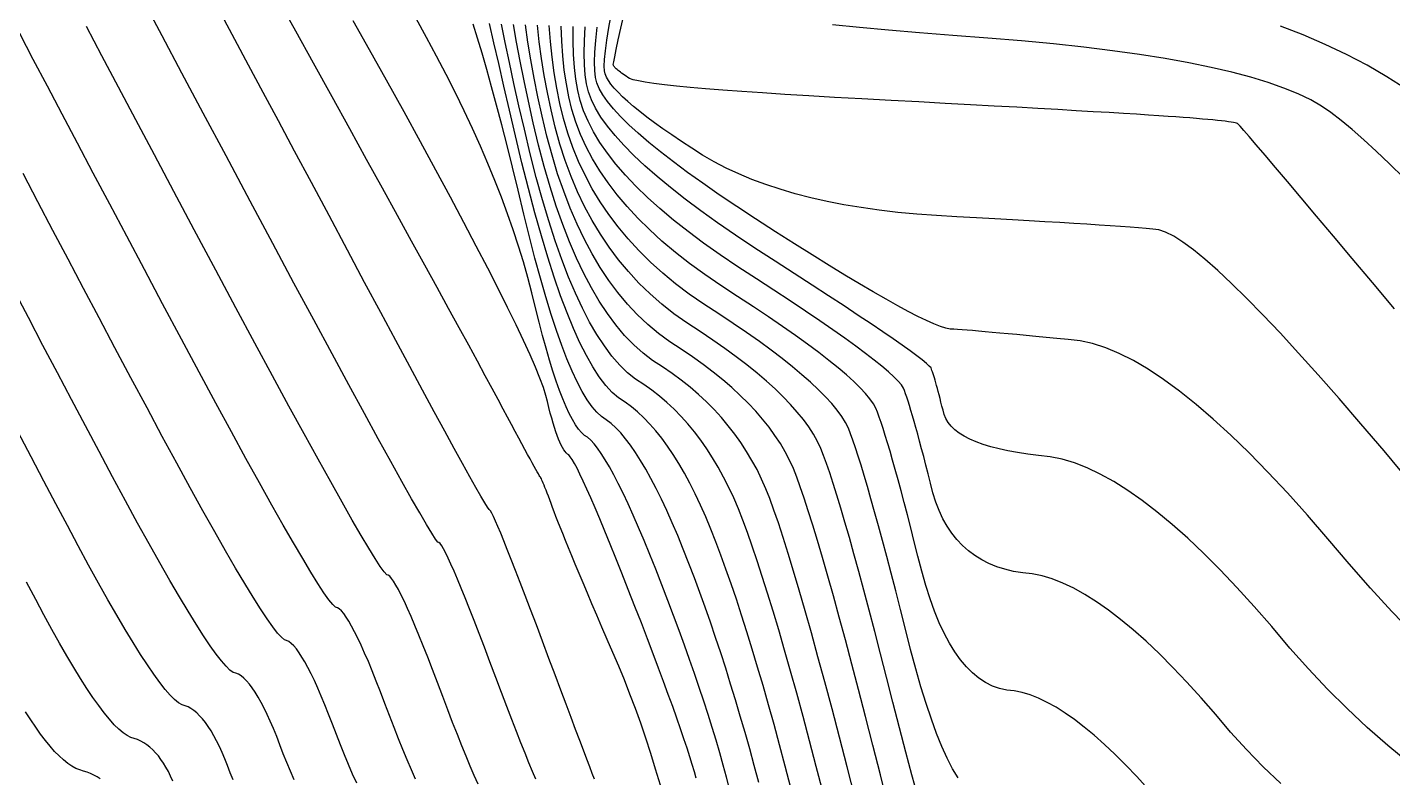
# Model space of a CAD drawing. Header units: inches. Extents: x 1412622.3 to 1412714.6, y 4931530.8 to 4931588.5.
# Drawn here: x 1412639.77 to 1412647.81, y 4931548.01 to 4931552.43 of the extents above; entities that cross this region are included whole.
import ezdxf

# ---------------------------------------------------------------- set-up
doc = ezdxf.new("R2010")
doc.units = ezdxf.units.IN
doc.header["$MEASUREMENT"] = 0

msp = doc.modelspace()

# ---------------------------------------------------------------- linework, layer by layer
for points in [[(1412642.7627, 4931548.0015), (1412642.7435, 4931548.0474), (1412642.7226, 4931548.0985), (1412642.6999, 4931548.1548), (1412642.6756, 4931548.2162), (1412642.6495, 4931548.2828), (1412642.6218, 4931548.3545), (1412642.5923, 4931548.4314), (1412642.5611, 4931548.5135), (1412642.5282, 4931548.6007), (1412642.4936, 4931548.6931), (1412642.4608, 4931548.7798), (1412642.4298, 4931548.8608), (1412642.4007, 4931548.9362), (1412642.3733, 4931549.0058), (1412642.3478, 4931549.0698), (1412642.3241, 4931549.1281), (1412642.3022, 4931549.1808), (1412642.2821, 4931549.2277), (1412642.2639, 4931549.269), (1412642.2475, 4931549.3046), (1412642.2328, 4931549.3345), (1412642.22, 4931549.3587), (1412642.2091, 4931549.3773), (1412642.1999, 4931549.3902), (1412642.1926, 4931549.3974), (1412642.187, 4931549.3989), (1412642.173, 4931549.417), (1412642.1504, 4931549.4516), (1412642.1193, 4931549.5028), (1412642.0797, 4931549.5705), (1412642.0316, 4931549.6548), (1412641.9749, 4931549.7556), (1412641.9097, 4931549.873), (1412641.836, 4931550.007), (1412641.7538, 4931550.1575), (1412641.663, 4931550.3245), (1412641.5637, 4931550.5081), (1412641.4559, 4931550.7083), (1412641.3396, 4931550.925), (1412641.2147, 4931551.1583), (1412641.0813, 4931551.4081), (1412640.9394, 4931551.6745), (1412640.8057, 4931551.9256), (1412640.6801, 4931552.1614), (1412640.5627, 4931552.3819), (1412640.4535, 4931552.5871)], [(1412643.4967, 4931547.9667), (1412643.469, 4931548.0606), (1412643.4405, 4931548.1527), (1412643.4111, 4931548.2431), (1412643.3808, 4931548.3317), (1412643.3497, 4931548.4186), (1412643.3178, 4931548.5037), (1412643.285, 4931548.587), (1412643.2514, 4931548.6686), (1412643.2169, 4931548.7484), (1412643.1839, 4931548.8249), (1412643.1525, 4931548.8981), (1412643.1226, 4931548.9681), (1412643.0942, 4931549.0347), (1412643.0673, 4931549.098), (1412643.0419, 4931549.1581), (1412643.0181, 4931549.2148), (1412642.9958, 4931549.2683), (1412642.975, 4931549.3185), (1412642.9557, 4931549.3653), (1412642.9379, 4931549.4089), (1412642.9217, 4931549.4492), (1412642.907, 4931549.4862), (1412642.8938, 4931549.5199), (1412642.8821, 4931549.5503), (1412642.8719, 4931549.5774), (1412642.8624, 4931549.6029), (1412642.8534, 4931549.6266), (1412642.845, 4931549.6487), (1412642.8372, 4931549.6691), (1412642.83, 4931549.6878), (1412642.8234, 4931549.7048), (1412642.8173, 4931549.7201), (1412642.8119, 4931549.7338), (1412642.807, 4931549.7458), (1412642.8028, 4931549.756), (1412642.7991, 4931549.7647), (1412642.796, 4931549.7716), (1412642.7935, 4931549.7768), (1412642.7916, 4931549.7804), (1412642.7903, 4931549.7823), (1412642.7896, 4931549.7825), (1412642.7874, 4931549.7856), (1412642.7836, 4931549.7916), (1412642.7784, 4931549.8005), (1412642.7716, 4931549.8124), (1412642.7633, 4931549.8272), (1412642.7535, 4931549.8449), (1412642.7422, 4931549.8655), (1412642.7293, 4931549.889), (1412642.715, 4931549.9154), (1412642.6991, 4931549.9448), (1412642.6817, 4931549.977), (1412642.6628, 4931550.0122), (1412642.6424, 4931550.0503), (1412642.6205, 4931550.0913), (1412642.5971, 4931550.1352), (1412642.5721, 4931550.1821), (1412642.5419, 4931550.2384), (1412642.5064, 4931550.3042), (1412642.4656, 4931550.3794), (1412642.4195, 4931550.4642), (1412642.3681, 4931550.5584), (1412642.3115, 4931550.6621), (1412642.2495, 4931550.7753), (1412642.1823, 4931550.8979), (1412642.1098, 4931551.0301), (1412642.032, 4931551.1717), (1412641.9489, 4931551.3228), (1412641.8605, 4931551.4834), (1412641.7669, 4931551.6534), (1412641.668, 4931551.8329), (1412641.5637, 4931552.0219), (1412641.4542, 4931552.2204), (1412641.3495, 4931552.4093), (1412641.2494, 4931552.5885)], [(1412643.1088, 4931548.0032), (1412643.0961, 4931548.0361), (1412643.0811, 4931548.0753), (1412643.0638, 4931548.1209), (1412643.0442, 4931548.1727), (1412643.0222, 4931548.2309), (1412642.9978, 4931548.2954), (1412642.9711, 4931548.3662), (1412642.9421, 4931548.4434), (1412642.9108, 4931548.5268), (1412642.8771, 4931548.6166), (1412642.841, 4931548.7127), (1412642.8027, 4931548.8152), (1412642.7665, 4931548.9112), (1412642.7325, 4931549.001), (1412642.7008, 4931549.0844), (1412642.6712, 4931549.1614), (1412642.6439, 4931549.2321), (1412642.6187, 4931549.2964), (1412642.5957, 4931549.3544), (1412642.575, 4931549.4061), (1412642.5565, 4931549.4514), (1412642.5401, 4931549.4903), (1412642.526, 4931549.5229), (1412642.514, 4931549.5492), (1412642.5043, 4931549.5691), (1412642.4968, 4931549.5826), (1412642.4915, 4931549.5898), (1412642.4883, 4931549.5907), (1412642.4786, 4931549.6042), (1412642.4624, 4931549.6303), (1412642.4396, 4931549.669), (1412642.4102, 4931549.7204), (1412642.3743, 4931549.7844), (1412642.3318, 4931549.8611), (1412642.2827, 4931549.9504), (1412642.2271, 4931550.0523), (1412642.1649, 4931550.1668), (1412642.0962, 4931550.294), (1412642.0209, 4931550.4338), (1412641.939, 4931550.5862), (1412641.8506, 4931550.7513), (1412641.7556, 4931550.929), (1412641.654, 4931551.1193), (1412641.5459, 4931551.3223), (1412641.4423, 4931551.5167), (1412641.3431, 4931551.7025), (1412641.2484, 4931551.8798), (1412641.1582, 4931552.0486), (1412641.0724, 4931552.2088), (1412640.9912, 4931552.3605), (1412640.9144, 4931552.5036)], [(1412643.7072, 4931548.0076), (1412643.6968, 4931548.0457), (1412643.6844, 4931548.0879), (1412643.6701, 4931548.1343), (1412643.6539, 4931548.185), (1412643.6357, 4931548.2398), (1412643.6156, 4931548.2989), (1412643.5935, 4931548.3621), (1412643.5695, 4931548.4295), (1412643.5435, 4931548.5012), (1412643.5156, 4931548.577), (1412643.4858, 4931548.6571), (1412643.454, 4931548.7413), (1412643.4203, 4931548.8297), (1412643.3847, 4931548.9224), (1412643.3471, 4931549.0192), (1412643.3075, 4931549.1203), (1412643.27, 4931549.2153), (1412643.2346, 4931549.3043), (1412643.2011, 4931549.3872), (1412643.1696, 4931549.4642), (1412643.1402, 4931549.5351), (1412643.1128, 4931549.5999), (1412643.0875, 4931549.6588), (1412643.0641, 4931549.7116), (1412643.0428, 4931549.7584), (1412643.0235, 4931549.7992), (1412643.0062, 4931549.8339), (1412642.9909, 4931549.8627), (1412642.9777, 4931549.8853), (1412642.9665, 4931549.902), (1412642.9573, 4931549.9126), (1412642.9502, 4931549.9173), (1412642.9429, 4931549.9239), (1412642.9356, 4931549.9325), (1412642.9281, 4931549.9431), (1412642.9206, 4931549.9557), (1412642.9129, 4931549.9703), (1412642.9052, 4931549.9869), (1412642.8974, 4931550.0055), (1412642.8894, 4931550.0262), (1412642.8814, 4931550.0488), (1412642.8733, 4931550.0734), (1412642.8651, 4931550.1), (1412642.8568, 4931550.1286), (1412642.8484, 4931550.1593), (1412642.8399, 4931550.1919), (1412642.8313, 4931550.2265), (1412642.8226, 4931550.2631), (1412642.8081, 4931550.3091), (1412642.7876, 4931550.3644), (1412642.7613, 4931550.429), (1412642.7292, 4931550.503), (1412642.6911, 4931550.5864), (1412642.6472, 4931550.679), (1412642.5974, 4931550.781), (1412642.5417, 4931550.8924), (1412642.4802, 4931551.0131), (1412642.4128, 4931551.1431), (1412642.3395, 4931551.2825), (1412642.2603, 4931551.4312), (1412642.1753, 4931551.5892), (1412642.0844, 4931551.7566), (1412641.9876, 4931551.9334), (1412641.8849, 4931552.1194), (1412641.7851, 4931552.2985), (1412641.6881, 4931552.4707)], [(1412643.9045, 4931547.9452), (1412643.8863, 4931548.0145), (1412643.8669, 4931548.0852), (1412643.8463, 4931548.1576), (1412643.8246, 4931548.2314), (1412643.8016, 4931548.3069), (1412643.7774, 4931548.3839), (1412643.752, 4931548.4624), (1412643.7255, 4931548.5425), (1412643.6977, 4931548.6241), (1412643.6687, 4931548.7073), (1412643.6385, 4931548.792), (1412643.6072, 4931548.8783), (1412643.5746, 4931548.9661), (1412643.5408, 4931549.0555), (1412643.5058, 4931549.1464), (1412643.4696, 4931549.2389), (1412643.4346, 4931549.3263), (1412643.4008, 4931549.4086), (1412643.3681, 4931549.4858), (1412643.3366, 4931549.558), (1412643.3063, 4931549.6251), (1412643.2772, 4931549.6871), (1412643.2492, 4931549.744), (1412643.2224, 4931549.7958), (1412643.1968, 4931549.8426), (1412643.1724, 4931549.8843), (1412643.1491, 4931549.9208), (1412643.127, 4931549.9524), (1412643.1061, 4931549.9788), (1412643.0864, 4931550.0001), (1412643.0678, 4931550.0164), (1412643.0504, 4931550.0276), (1412643.0328, 4931550.0437), (1412643.0149, 4931550.0646), (1412642.9968, 4931550.0903), (1412642.9785, 4931550.121), (1412642.96, 4931550.1565), (1412642.9412, 4931550.1968), (1412642.9222, 4931550.242), (1412642.9029, 4931550.2921), (1412642.8834, 4931550.347), (1412642.8637, 4931550.4068), (1412642.8438, 4931550.4715), (1412642.8236, 4931550.541), (1412642.8032, 4931550.6153), (1412642.7826, 4931550.6946), (1412642.7618, 4931550.7786), (1412642.7407, 4931550.8676), (1412642.7171, 4931550.958), (1412642.6909, 4931551.0497), (1412642.6622, 4931551.1429), (1412642.631, 4931551.2376), (1412642.5973, 4931551.3336), (1412642.561, 4931551.4311), (1412642.5222, 4931551.5299), (1412642.4808, 4931551.6302), (1412642.4369, 4931551.7319), (1412642.3905, 4931551.8351), (1412642.3416, 4931551.9396), (1412642.2901, 4931552.0456), (1412642.2361, 4931552.153), (1412642.1796, 4931552.2618), (1412642.1205, 4931552.372), (1412642.059, 4931552.4837)], [(1412644.0758, 4931547.9833), (1412644.0494, 4931548.0826), (1412644.0226, 4931548.1808), (1412643.9953, 4931548.2779), (1412643.9675, 4931548.3739), (1412643.9393, 4931548.4689), (1412643.9106, 4931548.5627), (1412643.8815, 4931548.6554), (1412643.8518, 4931548.747), (1412643.8218, 4931548.8375), (1412643.7913, 4931548.9269), (1412643.7603, 4931549.0152), (1412643.7288, 4931549.1025), (1412643.6969, 4931549.1886), (1412643.6645, 4931549.2736), (1412643.6317, 4931549.3575), (1412643.5992, 4931549.4373), (1412643.567, 4931549.5129), (1412643.5351, 4931549.5845), (1412643.5036, 4931549.6518), (1412643.4724, 4931549.7151), (1412643.4415, 4931549.7742), (1412643.411, 4931549.8292), (1412643.3807, 4931549.88), (1412643.3508, 4931549.9267), (1412643.3213, 4931549.9693), (1412643.292, 4931550.0078), (1412643.2631, 4931550.0421), (1412643.2345, 4931550.0722), (1412643.2062, 4931550.0983), (1412643.1782, 4931550.1202), (1412643.1506, 4931550.138), (1412643.1226, 4931550.1635), (1412643.0943, 4931550.1967), (1412643.0655, 4931550.2376), (1412643.0364, 4931550.2862), (1412643.007, 4931550.3426), (1412642.9772, 4931550.4067), (1412642.947, 4931550.4785), (1412642.9164, 4931550.558), (1412642.8855, 4931550.6453), (1412642.8542, 4931550.7402), (1412642.8225, 4931550.8429), (1412642.7905, 4931550.9533), (1412642.7581, 4931551.0714), (1412642.7253, 4931551.1972), (1412642.6922, 4931551.3308), (1412642.6587, 4931551.4721), (1412642.626, 4931551.6068), (1412642.5942, 4931551.7351), (1412642.5631, 4931551.8568), (1412642.5328, 4931551.9721), (1412642.5034, 4931552.0808), (1412642.4748, 4931552.1831), (1412642.4469, 4931552.2788), (1412642.4199, 4931552.3681), (1412642.3937, 4931552.4508)], [(1412644.2653, 4931547.9521), (1412644.2319, 4931548.0799), (1412644.1988, 4931548.204), (1412644.166, 4931548.3244), (1412644.1334, 4931548.441), (1412644.1011, 4931548.5539), (1412644.0691, 4931548.663), (1412644.0374, 4931548.7683), (1412644.006, 4931548.8699), (1412643.9748, 4931548.9678), (1412643.944, 4931549.0619), (1412643.9134, 4931549.1522), (1412643.8831, 4931549.2388), (1412643.853, 4931549.3217), (1412643.8232, 4931549.4008), (1412643.7938, 4931549.4761), (1412643.7638, 4931549.5483), (1412643.7332, 4931549.6173), (1412643.7022, 4931549.6831), (1412643.6706, 4931549.7457), (1412643.6385, 4931549.8051), (1412643.6059, 4931549.8613), (1412643.5727, 4931549.9144), (1412643.5391, 4931549.9642), (1412643.5049, 4931550.0109), (1412643.4701, 4931550.0544), (1412643.4349, 4931550.0947), (1412643.3991, 4931550.1318), (1412643.3629, 4931550.1657), (1412643.326, 4931550.1964), (1412643.2887, 4931550.224), (1412643.2508, 4931550.2483), (1412643.213, 4931550.2812), (1412643.1751, 4931550.3225), (1412643.1372, 4931550.3724), (1412643.0993, 4931550.4307), (1412643.0614, 4931550.4975), (1412643.0235, 4931550.5729), (1412642.9856, 4931550.6567), (1412642.9477, 4931550.749), (1412642.9097, 4931550.8498), (1412642.8718, 4931550.9591), (1412642.8338, 4931551.0769), (1412642.7959, 4931551.2032), (1412642.7579, 4931551.338), (1412642.7199, 4931551.4813), (1412642.6819, 4931551.6331), (1412642.6439, 4931551.7933), (1412642.6084, 4931551.9442), (1412642.5754, 4931552.0856), (1412642.545, 4931552.2176), (1412642.517, 4931552.3402), (1412642.4916, 4931552.4533)], [(1412644.4548, 4931547.9209), (1412644.4144, 4931548.0773), (1412644.375, 4931548.2273), (1412644.3366, 4931548.3709), (1412644.2993, 4931548.5081), (1412644.263, 4931548.6388), (1412644.2277, 4931548.7632), (1412644.1934, 4931548.8812), (1412644.1602, 4931548.9928), (1412644.1279, 4931549.098), (1412644.0967, 4931549.1968), (1412644.0665, 4931549.2892), (1412644.0373, 4931549.3752), (1412644.0091, 4931549.4548), (1412643.982, 4931549.528), (1412643.9558, 4931549.5948), (1412643.9283, 4931549.6593), (1412643.8995, 4931549.7216), (1412643.8692, 4931549.7817), (1412643.8376, 4931549.8395), (1412643.8046, 4931549.8951), (1412643.7702, 4931549.9484), (1412643.7345, 4931549.9995), (1412643.6974, 4931550.0484), (1412643.6589, 4931550.095), (1412643.619, 4931550.1394), (1412643.5778, 4931550.1816), (1412643.5352, 4931550.2215), (1412643.4912, 4931550.2591), (1412643.4459, 4931550.2946), (1412643.3992, 4931550.3277), (1412643.3511, 4931550.3587), (1412643.3038, 4931550.3968), (1412643.2574, 4931550.4421), (1412643.2119, 4931550.4946), (1412643.1671, 4931550.5543), (1412643.1233, 4931550.6212), (1412643.0802, 4931550.6953), (1412643.038, 4931550.7766), (1412642.9967, 4931550.865), (1412642.9562, 4931550.9607), (1412642.9165, 4931551.0635), (1412642.8777, 4931551.1735), (1412642.8397, 4931551.2907), (1412642.8026, 4931551.4151), (1412642.7663, 4931551.5467), (1412642.7308, 4931551.6855), (1412642.6962, 4931551.8314), (1412642.6642, 4931551.97), (1412642.6347, 4931552.1013), (1412642.6079, 4931552.2252), (1412642.5836, 4931552.3418), (1412642.5618, 4931552.4509)], [(1412644.6442, 4931547.8897), (1412644.5968, 4931548.0746), (1412644.5512, 4931548.2505), (1412644.5073, 4931548.4173), (1412644.4652, 4931548.5751), (1412644.4248, 4931548.7238), (1412644.3862, 4931548.8635), (1412644.3494, 4931548.9942), (1412644.3143, 4931549.1157), (1412644.281, 4931549.2283), (1412644.2494, 4931549.3317), (1412644.2196, 4931549.4262), (1412644.1915, 4931549.5115), (1412644.1652, 4931549.5879), (1412644.1407, 4931549.6551), (1412644.1179, 4931549.7134), (1412644.0929, 4931549.7703), (1412644.0657, 4931549.8259), (1412644.0362, 4931549.8803), (1412644.0046, 4931549.9333), (1412643.9707, 4931549.9851), (1412643.9346, 4931550.0356), (1412643.8962, 4931550.0847), (1412643.8557, 4931550.1326), (1412643.8129, 4931550.1792), (1412643.7679, 4931550.2245), (1412643.7207, 4931550.2685), (1412643.6713, 4931550.3112), (1412643.6196, 4931550.3526), (1412643.5657, 4931550.3927), (1412643.5096, 4931550.4315), (1412643.4513, 4931550.469), (1412643.3947, 4931550.5124), (1412643.3397, 4931550.5617), (1412643.2865, 4931550.6169), (1412643.235, 4931550.678), (1412643.1851, 4931550.7449), (1412643.137, 4931550.8177), (1412643.0905, 4931550.8964), (1412643.0457, 4931550.981), (1412643.0026, 4931551.0715), (1412642.9613, 4931551.1678), (1412642.9216, 4931551.2701), (1412642.8836, 4931551.3782), (1412642.8473, 4931551.4922), (1412642.8127, 4931551.6121), (1412642.7798, 4931551.7379), (1412642.7486, 4931551.8695), (1412642.72, 4931551.9959), (1412642.6941, 4931552.117), (1412642.6708, 4931552.2328), (1412642.6501, 4931552.3433), (1412642.6321, 4931552.4486)], [(1412644.8381, 4931547.8427), (1412644.7919, 4931548.0271), (1412644.7473, 4931548.2031), (1412644.7045, 4931548.3706), (1412644.6632, 4931548.5297), (1412644.6237, 4931548.6804), (1412644.5859, 4931548.8226), (1412644.5497, 4931548.9565), (1412644.5152, 4931549.0819), (1412644.4823, 4931549.199), (1412644.4512, 4931549.3075), (1412644.4217, 4931549.4077), (1412644.3939, 4931549.4995), (1412644.3678, 4931549.5828), (1412644.3433, 4931549.6577), (1412644.3205, 4931549.7242), (1412644.2994, 4931549.7823), (1412644.28, 4931549.832), (1412644.2575, 4931549.8813), (1412644.2319, 4931549.9303), (1412644.2033, 4931549.9789), (1412644.1716, 4931550.0272), (1412644.1368, 4931550.0751), (1412644.0989, 4931550.1227), (1412644.058, 4931550.1699), (1412644.014, 4931550.2168), (1412643.9669, 4931550.2633), (1412643.9168, 4931550.3095), (1412643.8636, 4931550.3554), (1412643.8073, 4931550.4009), (1412643.748, 4931550.446), (1412643.6856, 4931550.4908), (1412643.6201, 4931550.5353), (1412643.5515, 4931550.5794), (1412643.4855, 4931550.6281), (1412643.4221, 4931550.6813), (1412643.3611, 4931550.7392), (1412643.3028, 4931550.8016), (1412643.247, 4931550.8686), (1412643.1937, 4931550.9402), (1412643.1429, 4931551.0163), (1412643.0948, 4931551.097), (1412643.0491, 4931551.1823), (1412643.006, 4931551.2722), (1412642.9655, 4931551.3667), (1412642.9275, 4931551.4657), (1412642.892, 4931551.5693), (1412642.8591, 4931551.6775), (1412642.8287, 4931551.7903), (1412642.8009, 4931551.9076), (1412642.7758, 4931552.0218), (1412642.7534, 4931552.1327), (1412642.7336, 4931552.2404), (1412642.7166, 4931552.3449), (1412642.7023, 4931552.4463)], [(1412647.9005, 4931549.7659), (1412647.7577, 4931549.9362), (1412647.6217, 4931550.096), (1412647.4924, 4931550.2454), (1412647.37, 4931550.3843), (1412647.2543, 4931550.5128), (1412647.1455, 4931550.631), (1412647.0434, 4931550.7386), (1412646.9482, 4931550.8359), (1412646.8597, 4931550.9227), (1412646.7781, 4931550.9991), (1412646.7032, 4931551.0651), (1412646.6351, 4931551.1207), (1412646.5738, 4931551.1658), (1412646.5194, 4931551.2005), (1412646.4717, 4931551.2248), (1412646.4308, 4931551.2387), (1412646.3967, 4931551.2421), (1412646.3572, 4931551.2458), (1412646.3124, 4931551.2496), (1412646.2623, 4931551.2535), (1412646.2067, 4931551.2577), (1412646.1459, 4931551.2621), (1412646.0797, 4931551.2666), (1412646.0081, 4931551.2713), (1412645.9312, 4931551.2762), (1412645.8489, 4931551.2813), (1412645.7613, 4931551.2866), (1412645.6683, 4931551.2921), (1412645.57, 4931551.2977), (1412645.4663, 4931551.3036), (1412645.3572, 4931551.3096), (1412645.2428, 4931551.3158), (1412645.1231, 4931551.3221), (1412645.0068, 4931551.3307), (1412644.8941, 4931551.3414), (1412644.7848, 4931551.3543), (1412644.679, 4931551.3694), (1412644.5767, 4931551.3866), (1412644.4779, 4931551.4061), (1412644.3825, 4931551.4276), (1412644.2907, 4931551.4514), (1412644.2023, 4931551.4773), (1412644.1174, 4931551.5055), (1412644.0361, 4931551.5357), (1412643.9582, 4931551.5682), (1412643.8837, 4931551.6028), (1412643.8128, 4931551.6396), (1412643.7454, 4931551.6786), (1412643.6814, 4931551.7197), (1412643.6212, 4931551.7594), (1412643.5648, 4931551.7975), (1412643.512, 4931551.8342), (1412643.4631, 4931551.8693), (1412643.4178, 4931551.903), (1412643.3763, 4931551.9351), (1412643.3386, 4931551.9658), (1412643.3046, 4931551.995), (1412643.2743, 4931552.0226), (1412643.2478, 4931552.0488), (1412643.225, 4931552.0734), (1412643.2059, 4931552.0966), (1412643.1906, 4931552.1183), (1412643.1791, 4931552.1384), (1412643.1713, 4931552.1571), (1412643.1672, 4931552.1743), (1412643.1663, 4931552.2028), (1412643.1685, 4931552.2426), (1412643.1739, 4931552.2937), (1412643.1824, 4931552.3561), (1412643.1941, 4931552.4299), (1412643.2089, 4931552.5149)], [(1412647.8197, 4931550.7734), (1412647.6902, 4931550.9275), (1412647.5704, 4931551.0699), (1412647.4604, 4931551.2006), (1412647.3602, 4931551.3196), (1412647.2697, 4931551.4269), (1412647.189, 4931551.5224), (1412647.1181, 4931551.6063), (1412647.0569, 4931551.6784), (1412647.0055, 4931551.7388), (1412646.9638, 4931551.7875), (1412646.9319, 4931551.8245), (1412646.9098, 4931551.8497), (1412646.8974, 4931551.8633), (1412646.8948, 4931551.8651), (1412646.8894, 4931551.867), (1412646.8814, 4931551.869), (1412646.8707, 4931551.8712), (1412646.8573, 4931551.8734), (1412646.8412, 4931551.8757), (1412646.8224, 4931551.878), (1412646.8008, 4931551.8805), (1412646.7766, 4931551.8831), (1412646.7497, 4931551.8858), (1412646.7201, 4931551.8885), (1412646.6878, 4931551.8914), (1412646.6527, 4931551.8943), (1412646.615, 4931551.8974), (1412646.5746, 4931551.9005), (1412646.5315, 4931551.9038), (1412646.4857, 4931551.9071), (1412646.432, 4931551.9108), (1412646.3704, 4931551.9148), (1412646.301, 4931551.9192), (1412646.2237, 4931551.924), (1412646.1386, 4931551.9292), (1412646.0456, 4931551.9347), (1412645.9447, 4931551.9405), (1412645.836, 4931551.9468), (1412645.7194, 4931551.9534), (1412645.595, 4931551.9603), (1412645.4626, 4931551.9676), (1412645.3225, 4931551.9753), (1412645.1744, 4931551.9834), (1412645.0185, 4931551.9918), (1412644.8547, 4931552.0006), (1412644.6831, 4931552.0097), (1412644.5215, 4931552.0187), (1412644.37, 4931552.0276), (1412644.2286, 4931552.0363), (1412644.0972, 4931552.0449), (1412643.9758, 4931552.0533), (1412643.8646, 4931552.0616), (1412643.7634, 4931552.0698), (1412643.6722, 4931552.0778), (1412643.5911, 4931552.0856), (1412643.5201, 4931552.0933), (1412643.4591, 4931552.1009), (1412643.4082, 4931552.1083), (1412643.3674, 4931552.1156), (1412643.3366, 4931552.1228), (1412643.3159, 4931552.1298), (1412643.3052, 4931552.1366), (1412643.2952, 4931552.1432), (1412643.2858, 4931552.1496), (1412643.277, 4931552.1557), (1412643.2688, 4931552.1616), (1412643.2613, 4931552.1672), (1412643.2544, 4931552.1725), (1412643.2481, 4931552.1776), (1412643.2424, 4931552.1825), (1412643.2374, 4931552.1871), (1412643.233, 4931552.1915), (1412643.2292, 4931552.1956), (1412643.226, 4931552.1994), (1412643.2234, 4931552.203), (1412643.2215, 4931552.2064), (1412643.2202, 4931552.2095), (1412643.2195, 4931552.2124), (1412643.2221, 4931552.2286), (1412643.2278, 4931552.2583), (1412643.2368, 4931552.3013), (1412643.249, 4931552.3577), (1412643.2644, 4931552.4275), (1412643.283, 4931552.5107)], [(1412647.8736, 4931551.5447), (1412647.7903, 4931551.627), (1412647.7118, 4931551.702), (1412647.638, 4931551.7697), (1412647.5689, 4931551.8301), (1412647.5045, 4931551.8831), (1412647.4449, 4931551.9289), (1412647.39, 4931551.9673), (1412647.3256, 4931552.0042), (1412647.2516, 4931552.0397), (1412647.1682, 4931552.0738), (1412647.0752, 4931552.1063), (1412646.9728, 4931552.1374), (1412646.8608, 4931552.1671), (1412646.7393, 4931552.1953), (1412646.6084, 4931552.222), (1412646.4679, 4931552.2472), (1412646.3179, 4931552.271), (1412646.1584, 4931552.2934), (1412645.9894, 4931552.3142), (1412645.8109, 4931552.3336), (1412645.6229, 4931552.3516), (1412645.4254, 4931552.368), (1412645.2184, 4931552.3831), (1412645.0234, 4931552.3984), (1412644.8405, 4931552.414), (1412644.6697, 4931552.43), (1412644.511, 4931552.4462)], [(1412642.0555, 4931548.0025), (1412642.0311, 4931548.0577), (1412642.0063, 4931548.1158), (1412641.981, 4931548.1768), (1412641.9553, 4931548.2405), (1412641.9291, 4931548.3072), (1412641.9025, 4931548.3766), (1412641.8754, 4931548.4489), (1412641.8494, 4931548.5169), (1412641.8244, 4931548.5805), (1412641.8004, 4931548.6398), (1412641.7775, 4931548.6947), (1412641.7557, 4931548.7453), (1412641.7349, 4931548.7916), (1412641.7151, 4931548.8335), (1412641.6964, 4931548.8711), (1412641.6788, 4931548.9043), (1412641.6622, 4931548.9332), (1412641.6466, 4931548.9577), (1412641.6321, 4931548.9779), (1412641.6186, 4931548.9938), (1412641.6062, 4931549.0053), (1412641.5948, 4931549.0125), (1412641.5845, 4931549.0153), (1412641.5679, 4931549.031), (1412641.545, 4931549.0594), (1412641.5158, 4931549.1007), (1412641.4804, 4931549.1548), (1412641.4387, 4931549.2217), (1412641.3907, 4931549.3014), (1412641.3365, 4931549.3939), (1412641.276, 4931549.4993), (1412641.2092, 4931549.6174), (1412641.1361, 4931549.7484), (1412641.0568, 4931549.8921), (1412640.9711, 4931550.0487), (1412640.8792, 4931550.2181), (1412640.7811, 4931550.4003), (1412640.6766, 4931550.5954), (1412640.5659, 4931550.8032), (1412640.4587, 4931551.0048), (1412640.3549, 4931551.2003), (1412640.2545, 4931551.3895), (1412640.1576, 4931551.5726), (1412640.0642, 4931551.7494), (1412639.9742, 4931551.9201), (1412639.8877, 4931552.0845), (1412639.8047, 4931552.2428), (1412639.7251, 4931552.3948)], [(1412642.4232, 4931547.9739), (1412642.401, 4931548.0243), (1412642.3777, 4931548.0786), (1412642.3534, 4931548.1369), (1412642.3279, 4931548.1993), (1412642.3014, 4931548.2656), (1412642.2738, 4931548.336), (1412642.2451, 4931548.4103), (1412642.2153, 4931548.4887), (1412642.1845, 4931548.571), (1412642.1551, 4931548.6483), (1412642.1271, 4931548.7207), (1412642.1005, 4931548.788), (1412642.0754, 4931548.8503), (1412642.0517, 4931548.9076), (1412642.0295, 4931548.9599), (1412642.0087, 4931549.0071), (1412641.9893, 4931549.0494), (1412641.9713, 4931549.0866), (1412641.9548, 4931549.1189), (1412641.9397, 4931549.1461), (1412641.9261, 4931549.1683), (1412641.9138, 4931549.1855), (1412641.903, 4931549.1977), (1412641.8937, 4931549.2049), (1412641.8858, 4931549.2071), (1412641.8704, 4931549.224), (1412641.8477, 4931549.2555), (1412641.8176, 4931549.3017), (1412641.7801, 4931549.3626), (1412641.7351, 4931549.4382), (1412641.6828, 4931549.5285), (1412641.6231, 4931549.6335), (1412641.556, 4931549.7531), (1412641.4815, 4931549.8874), (1412641.3995, 4931550.0364), (1412641.3102, 4931550.2001), (1412641.2135, 4931550.3785), (1412641.1094, 4931550.5716), (1412640.9979, 4931550.7793), (1412640.879, 4931551.0017), (1412640.7527, 4931551.2389), (1412640.6322, 4931551.4652), (1412640.5175, 4931551.6808), (1412640.4086, 4931551.8857), (1412640.3056, 4931552.0799), (1412640.2084, 4931552.2632), (1412640.117, 4931552.4359)], [(1412645.0123, 4931547.903), (1412644.9773, 4931548.0274), (1412644.9411, 4931548.1612), (1412644.904, 4931548.3043), (1412644.8657, 4931548.4569), (1412644.8288, 4931548.6025), (1412644.7933, 4931548.7412), (1412644.7592, 4931548.8728), (1412644.7265, 4931548.9976), (1412644.6952, 4931549.1153), (1412644.6652, 4931549.2261), (1412644.6367, 4931549.3299), (1412644.6095, 4931549.4267), (1412644.5837, 4931549.5166), (1412644.5593, 4931549.5995), (1412644.5363, 4931549.6754), (1412644.5147, 4931549.7444), (1412644.4945, 4931549.8064), (1412644.4756, 4931549.8614), (1412644.4581, 4931549.9095), (1412644.4421, 4931549.9506), (1412644.4221, 4931549.9923), (1412644.3981, 4931550.0346), (1412644.3703, 4931550.0775), (1412644.3385, 4931550.121), (1412644.3029, 4931550.1651), (1412644.2633, 4931550.2098), (1412644.2197, 4931550.2551), (1412644.1723, 4931550.301), (1412644.121, 4931550.3475), (1412644.0657, 4931550.3946), (1412644.0065, 4931550.4423), (1412643.9434, 4931550.4906), (1412643.8764, 4931550.5395), (1412643.8054, 4931550.589), (1412643.7305, 4931550.6391), (1412643.6518, 4931550.6898), (1412643.5764, 4931550.7437), (1412643.5044, 4931550.8009), (1412643.4358, 4931550.8615), (1412643.3706, 4931550.9252), (1412643.3088, 4931550.9923), (1412643.2504, 4931551.0626), (1412643.1954, 4931551.1362), (1412643.1438, 4931551.213), (1412643.0956, 4931551.2932), (1412643.0508, 4931551.3766), (1412643.0093, 4931551.4633), (1412642.9713, 4931551.5532), (1412642.9367, 4931551.6464), (1412642.9055, 4931551.7429), (1412642.8777, 4931551.8427), (1412642.8532, 4931551.9457), (1412642.8316, 4931552.0476), (1412642.8127, 4931552.1484), (1412642.7965, 4931552.248), (1412642.7832, 4931552.3465), (1412642.7726, 4931552.4439)], [(1412645.2493, 4931548.0093), (1412645.2176, 4931548.064), (1412645.1861, 4931548.126), (1412645.1548, 4931548.1954), (1412645.1235, 4931548.2721), (1412645.0925, 4931548.3562), (1412645.0616, 4931548.4476), (1412645.0308, 4931548.5464), (1412645.0002, 4931548.6525), (1412644.9698, 4931548.7659), (1412644.9395, 4931548.8867), (1412644.9103, 4931549.002), (1412644.8822, 4931549.1118), (1412644.8552, 4931549.216), (1412644.8293, 4931549.3147), (1412644.8045, 4931549.4079), (1412644.7808, 4931549.4956), (1412644.7582, 4931549.5778), (1412644.7367, 4931549.6545), (1412644.7163, 4931549.7256), (1412644.697, 4931549.7913), (1412644.6788, 4931549.8514), (1412644.6616, 4931549.906), (1412644.6456, 4931549.9551), (1412644.6307, 4931549.9986), (1412644.6169, 4931550.0367), (1412644.6041, 4931550.0692), (1412644.5866, 4931550.1033), (1412644.5644, 4931550.139), (1412644.5373, 4931550.1761), (1412644.5055, 4931550.2149), (1412644.469, 4931550.2551), (1412644.4276, 4931550.2969), (1412644.3815, 4931550.3403), (1412644.3306, 4931550.3852), (1412644.275, 4931550.4317), (1412644.2146, 4931550.4797), (1412644.1494, 4931550.5292), (1412644.0795, 4931550.5803), (1412644.0047, 4931550.6329), (1412643.9253, 4931550.6871), (1412643.841, 4931550.7428), (1412643.752, 4931550.8001), (1412643.6672, 4931550.8593), (1412643.5867, 4931550.9206), (1412643.5104, 4931550.9837), (1412643.4384, 4931551.0489), (1412643.3706, 4931551.116), (1412643.3071, 4931551.185), (1412643.2478, 4931551.2561), (1412643.1928, 4931551.3291), (1412643.142, 4931551.404), (1412643.0955, 4931551.481), (1412643.0532, 4931551.5599), (1412643.0152, 4931551.6407), (1412642.9814, 4931551.7235), (1412642.9519, 4931551.8083), (1412642.9266, 4931551.8951), (1412642.9056, 4931551.9838), (1412642.8873, 4931552.0735), (1412642.872, 4931552.1641), (1412642.8594, 4931552.2556), (1412642.8497, 4931552.3481), (1412642.8428, 4931552.4416)], [(1412646.3678, 4931547.9444), (1412646.3013, 4931548.0175), (1412646.2365, 4931548.0857), (1412646.1732, 4931548.149), (1412646.1115, 4931548.2075), (1412646.0513, 4931548.261), (1412645.9927, 4931548.3096), (1412645.9357, 4931548.3533), (1412645.8803, 4931548.3921), (1412645.8264, 4931548.426), (1412645.7741, 4931548.455), (1412645.7234, 4931548.4791), (1412645.6743, 4931548.4983), (1412645.6267, 4931548.5126), (1412645.5807, 4931548.5219), (1412645.5363, 4931548.5264), (1412645.4932, 4931548.5362), (1412645.4516, 4931548.5512), (1412645.4113, 4931548.5715), (1412645.3724, 4931548.5972), (1412645.3348, 4931548.628), (1412645.2987, 4931548.6642), (1412645.2639, 4931548.7057), (1412645.2306, 4931548.7524), (1412645.1986, 4931548.8044), (1412645.168, 4931548.8618), (1412645.1387, 4931548.9243), (1412645.1109, 4931548.9922), (1412645.0844, 4931549.0654), (1412645.0593, 4931549.1438), (1412645.0356, 4931549.2275), (1412645.0133, 4931549.3165), (1412644.9918, 4931549.4015), (1412644.9711, 4931549.4823), (1412644.9512, 4931549.5592), (1412644.9321, 4931549.6319), (1412644.9139, 4931549.7006), (1412644.8964, 4931549.7652), (1412644.8797, 4931549.8258), (1412644.8639, 4931549.8823), (1412644.8488, 4931549.9347), (1412644.8346, 4931549.983), (1412644.8212, 4931550.0273), (1412644.8086, 4931550.0676), (1412644.7968, 4931550.1037), (1412644.7858, 4931550.1358), (1412644.7756, 4931550.1639), (1412644.7662, 4931550.1879), (1412644.7512, 4931550.2143), (1412644.7306, 4931550.2433), (1412644.7044, 4931550.2747), (1412644.6725, 4931550.3087), (1412644.635, 4931550.3451), (1412644.592, 4931550.3841), (1412644.5433, 4931550.4255), (1412644.4889, 4931550.4694), (1412644.429, 4931550.5158), (1412644.3635, 4931550.5647), (1412644.2923, 4931550.6161), (1412644.2155, 4931550.67), (1412644.1331, 4931550.7264), (1412644.0451, 4931550.7852), (1412643.9515, 4931550.8466), (1412643.8522, 4931550.9105), (1412643.7581, 4931550.975), (1412643.669, 4931551.0402), (1412643.5851, 4931551.106), (1412643.5062, 4931551.1725), (1412643.4325, 4931551.2396), (1412643.3638, 4931551.3075), (1412643.3003, 4931551.3759), (1412643.2418, 4931551.4451), (1412643.1885, 4931551.5149), (1412643.1402, 4931551.5853), (1412643.0971, 4931551.6564), (1412643.0591, 4931551.7282), (1412643.0261, 4931551.8006), (1412642.9983, 4931551.8737), (1412642.9755, 4931551.9475), (1412642.9579, 4931552.0219), (1412642.9431, 4931552.0993), (1412642.9313, 4931552.1798), (1412642.9223, 4931552.2632), (1412642.9163, 4931552.3497), (1412642.9131, 4931552.4392)], [(1412647.1499, 4931547.9772), (1412647.046, 4931548.0757), (1412646.9474, 4931548.1763), (1412646.8542, 4931548.279), (1412646.7663, 4931548.3838), (1412646.6804, 4931548.4824), (1412646.5964, 4931548.5747), (1412646.5145, 4931548.6609), (1412646.4346, 4931548.7409), (1412646.3566, 4931548.8147), (1412646.2806, 4931548.8823), (1412646.2066, 4931548.9437), (1412646.1346, 4931548.9989), (1412646.0646, 4931549.0479), (1412645.9966, 4931549.0907), (1412645.9305, 4931549.1273), (1412645.8664, 4931549.1578), (1412645.8044, 4931549.182), (1412645.7443, 4931549.2001), (1412645.6862, 4931549.2119), (1412645.63, 4931549.2176), (1412645.5765, 4931549.2265), (1412645.5256, 4931549.2386), (1412645.4773, 4931549.2539), (1412645.4316, 4931549.2724), (1412645.3886, 4931549.2942), (1412645.3481, 4931549.3192), (1412645.3103, 4931549.3474), (1412645.275, 4931549.3788), (1412645.2424, 4931549.4135), (1412645.2124, 4931549.4514), (1412645.185, 4931549.4925), (1412645.1602, 4931549.5368), (1412645.138, 4931549.5844), (1412645.1184, 4931549.6351), (1412645.1015, 4931549.6891), (1412645.0871, 4931549.7463), (1412645.0733, 4931549.8009), (1412645.06, 4931549.8529), (1412645.0472, 4931549.9023), (1412645.0349, 4931549.9491), (1412645.0232, 4931549.9932), (1412645.012, 4931550.0348), (1412645.0013, 4931550.0737), (1412644.9911, 4931550.11), (1412644.9814, 4931550.1437), (1412644.9723, 4931550.1748), (1412644.9636, 4931550.2033), (1412644.9555, 4931550.2292), (1412644.9479, 4931550.2524), (1412644.9409, 4931550.273), (1412644.9343, 4931550.2911), (1412644.9283, 4931550.3065), (1412644.9158, 4931550.3253), (1412644.8968, 4931550.3476), (1412644.8714, 4931550.3734), (1412644.8395, 4931550.4025), (1412644.8011, 4931550.4351), (1412644.7563, 4931550.4712), (1412644.705, 4931550.5107), (1412644.6473, 4931550.5536), (1412644.583, 4931550.6), (1412644.5124, 4931550.6498), (1412644.4352, 4931550.703), (1412644.3516, 4931550.7597), (1412644.2615, 4931550.8198), (1412644.1649, 4931550.8834), (1412644.0619, 4931550.9504), (1412643.9525, 4931551.0208), (1412643.8489, 4931551.0906), (1412643.7513, 4931551.1598), (1412643.6597, 4931551.2283), (1412643.574, 4931551.2961), (1412643.4943, 4931551.3633), (1412643.4206, 4931551.4299), (1412643.3527, 4931551.4958), (1412643.2909, 4931551.5611), (1412643.235, 4931551.6257), (1412643.185, 4931551.6897), (1412643.141, 4931551.753), (1412643.1029, 4931551.8157), (1412643.0708, 4931551.8778), (1412643.0447, 4931551.9391), (1412643.0245, 4931551.9999), (1412643.0102, 4931552.06), (1412642.9989, 4931552.1252), (1412642.9906, 4931552.1955), (1412642.9852, 4931552.2709), (1412642.9828, 4931552.3513), (1412642.9833, 4931552.4369)], [(1412647.9046, 4931548.0971), (1412647.78, 4931548.2003), (1412647.6584, 4931548.3073), (1412647.54, 4931548.4183), (1412647.4245, 4931548.5332), (1412647.3122, 4931548.652), (1412647.2029, 4931548.7747), (1412647.0967, 4931548.9012), (1412646.9929, 4931549.0203), (1412646.8915, 4931549.132), (1412646.7925, 4931549.2361), (1412646.6959, 4931549.3327), (1412646.6017, 4931549.4219), (1412646.5099, 4931549.5036), (1412646.4205, 4931549.5778), (1412646.3335, 4931549.6445), (1412646.2489, 4931549.7037), (1412646.1667, 4931549.7555), (1412646.0869, 4931549.7997), (1412646.0094, 4931549.8365), (1412645.9344, 4931549.8658), (1412645.8618, 4931549.8876), (1412645.7916, 4931549.9019), (1412645.7238, 4931549.9087), (1412645.6598, 4931549.9167), (1412645.5997, 4931549.9259), (1412645.5434, 4931549.9362), (1412645.4909, 4931549.9477), (1412645.4423, 4931549.9603), (1412645.3975, 4931549.9742), (1412645.3566, 4931549.9891), (1412645.3195, 4931550.0053), (1412645.2862, 4931550.0225), (1412645.2568, 4931550.041), (1412645.2312, 4931550.0606), (1412645.2095, 4931550.0814), (1412645.1916, 4931550.1033), (1412645.1775, 4931550.1265), (1412645.1673, 4931550.1507), (1412645.1609, 4931550.1762), (1412645.1548, 4931550.2004), (1412645.1489, 4931550.2235), (1412645.1432, 4931550.2455), (1412645.1378, 4931550.2663), (1412645.1325, 4931550.2859), (1412645.1275, 4931550.3043), (1412645.1228, 4931550.3216), (1412645.1183, 4931550.3378), (1412645.114, 4931550.3528), (1412645.1099, 4931550.3666), (1412645.1061, 4931550.3792), (1412645.1024, 4931550.3907), (1412645.0991, 4931550.4011), (1412645.0959, 4931550.4102), (1412645.093, 4931550.4183), (1412645.0903, 4931550.4251), (1412645.0803, 4931550.4363), (1412645.063, 4931550.452), (1412645.0384, 4931550.472), (1412645.0065, 4931550.4964), (1412644.9672, 4931550.5251), (1412644.9207, 4931550.5583), (1412644.8668, 4931550.5959), (1412644.8056, 4931550.6378), (1412644.7371, 4931550.6841), (1412644.6612, 4931550.7348), (1412644.5781, 4931550.7899), (1412644.4876, 4931550.8494), (1412644.3899, 4931550.9133), (1412644.2848, 4931550.9815), (1412644.1724, 4931551.0542), (1412644.0527, 4931551.1312), (1412643.9398, 4931551.2063), (1412643.8337, 4931551.2794), (1412643.7344, 4931551.3505), (1412643.6419, 4931551.4198), (1412643.5562, 4931551.487), (1412643.4773, 4931551.5523), (1412643.4052, 4931551.6157), (1412643.3399, 4931551.6771), (1412643.2814, 4931551.7366), (1412643.2297, 4931551.7941), (1412643.1849, 4931551.8496), (1412643.1468, 4931551.9032), (1412643.1155, 4931551.9549), (1412643.0911, 4931552.0046), (1412643.0734, 4931552.0523), (1412643.0625, 4931552.0981), (1412643.0547, 4931552.1511), (1412643.0499, 4931552.2112), (1412643.0481, 4931552.2785), (1412643.0493, 4931552.3529), (1412643.0536, 4931552.4346)], [(1412647.93, 4931548.8595), (1412647.8031, 4931548.9907), (1412647.677, 4931549.1276), (1412647.5517, 4931549.2703), (1412647.4272, 4931549.4187), (1412647.3061, 4931549.5583), (1412647.1884, 4931549.689), (1412647.0741, 4931549.8109), (1412646.9632, 4931549.924), (1412646.8558, 4931550.0282), (1412646.7517, 4931550.1236), (1412646.651, 4931550.2102), (1412646.5538, 4931550.2879), (1412646.4599, 4931550.3568), (1412646.3695, 4931550.4169), (1412646.2825, 4931550.4681), (1412646.1988, 4931550.5105), (1412646.1186, 4931550.5441), (1412646.0418, 4931550.5688), (1412645.9684, 4931550.5847), (1412645.8984, 4931550.5917), (1412645.8316, 4931550.5984), (1412645.7678, 4931550.6047), (1412645.7072, 4931550.6107), (1412645.6497, 4931550.6162), (1412645.5954, 4931550.6214), (1412645.5441, 4931550.6262), (1412645.496, 4931550.6306), (1412645.4511, 4931550.6347), (1412645.4092, 4931550.6384), (1412645.3705, 4931550.6417), (1412645.3349, 4931550.6446), (1412645.3024, 4931550.6472), (1412645.2731, 4931550.6494), (1412645.2469, 4931550.6512), (1412645.2238, 4931550.6526), (1412645.2038, 4931550.6537), (1412645.1778, 4931550.6594), (1412645.1457, 4931550.6698), (1412645.1075, 4931550.6848), (1412645.0632, 4931550.7044), (1412645.0129, 4931550.7287), (1412644.9564, 4931550.7577), (1412644.8939, 4931550.7913), (1412644.8253, 4931550.8295), (1412644.7506, 4931550.8724), (1412644.6699, 4931550.92), (1412644.583, 4931550.9722), (1412644.4901, 4931551.029), (1412644.3911, 4931551.0905), (1412644.286, 4931551.1566), (1412644.1749, 4931551.2274), (1412644.0576, 4931551.3028), (1412643.9472, 4931551.3755), (1412643.8437, 4931551.4455), (1412643.7471, 4931551.5127), (1412643.6573, 4931551.5771), (1412643.5743, 4931551.6388), (1412643.4983, 4931551.6978), (1412643.429, 4931551.754), (1412643.3667, 4931551.8074), (1412643.3112, 4931551.8581), (1412643.2626, 4931551.9061), (1412643.2208, 4931551.9513), (1412643.1859, 4931551.9938), (1412643.1578, 4931552.0335), (1412643.1367, 4931552.0705), (1412643.1223, 4931552.1047), (1412643.1149, 4931552.1362), (1412643.1105, 4931552.1769), (1412643.1092, 4931552.2269), (1412643.111, 4931552.2861), (1412643.1159, 4931552.3545), (1412643.1239, 4931552.4322)], [(1412647.8852, 4931552.0695), (1412647.7735, 4931552.1406), (1412647.6572, 4931552.2079), (1412647.5364, 4931552.2712), (1412647.4112, 4931552.3308), (1412647.2814, 4931552.3864), (1412647.1471, 4931552.4382)], [(1412641.7089, 4931547.9785), (1412641.6847, 4931548.0324), (1412641.6607, 4931548.0879), (1412641.6368, 4931548.1451), (1412641.6132, 4931548.204), (1412641.5897, 4931548.2646), (1412641.5663, 4931548.3269), (1412641.5437, 4931548.3854), (1412641.5217, 4931548.4404), (1412641.5003, 4931548.4916), (1412641.4797, 4931548.5392), (1412641.4596, 4931548.5831), (1412641.4403, 4931548.6233), (1412641.4216, 4931548.6599), (1412641.4036, 4931548.6927), (1412641.3862, 4931548.7219), (1412641.3695, 4931548.7475), (1412641.3535, 4931548.7693), (1412641.3381, 4931548.7875), (1412641.3234, 4931548.802), (1412641.3093, 4931548.8129), (1412641.2959, 4931548.82), (1412641.2832, 4931548.8235), (1412641.2653, 4931548.838), (1412641.2423, 4931548.8633), (1412641.2141, 4931548.8997), (1412641.1808, 4931548.9469), (1412641.1423, 4931549.0051), (1412641.0987, 4931549.0743), (1412641.0499, 4931549.1544), (1412640.996, 4931549.2454), (1412640.9369, 4931549.3474), (1412640.8727, 4931549.4603), (1412640.8033, 4931549.5841), (1412640.7288, 4931549.7189), (1412640.6491, 4931549.8647), (1412640.5643, 4931550.0213), (1412640.4743, 4931550.189), (1412640.3792, 4931550.3675), (1412640.2851, 4931550.5444), (1412640.1922, 4931550.7197), (1412640.1004, 4931550.8933), (1412640.0097, 4931551.0653), (1412639.92, 4931551.2356), (1412639.8315, 4931551.4042), (1412639.7441, 4931551.5712)], [(1412641.3403, 4931547.999), (1412641.3183, 4931548.0497), (1412641.2972, 4931548.1009), (1412641.2768, 4931548.1526), (1412641.2572, 4931548.2048), (1412641.238, 4931548.254), (1412641.2189, 4931548.3002), (1412641.2002, 4931548.3434), (1412641.1818, 4931548.3836), (1412641.1636, 4931548.4208), (1412641.1457, 4931548.455), (1412641.1281, 4931548.4862), (1412641.1107, 4931548.5144), (1412641.0936, 4931548.5396), (1412641.0768, 4931548.5618), (1412641.0603, 4931548.5809), (1412641.0441, 4931548.5971), (1412641.0281, 4931548.6103), (1412641.0124, 4931548.6204), (1412640.997, 4931548.6276), (1412640.9819, 4931548.6317), (1412640.9627, 4931548.645), (1412640.9396, 4931548.6673), (1412640.9124, 4931548.6986), (1412640.8811, 4931548.7391), (1412640.8459, 4931548.7886), (1412640.8066, 4931548.8472), (1412640.7633, 4931548.9148), (1412640.716, 4931548.9915), (1412640.6646, 4931549.0773), (1412640.6092, 4931549.1722), (1412640.5498, 4931549.2761), (1412640.4864, 4931549.3891), (1412640.4189, 4931549.5112), (1412640.3474, 4931549.6424), (1412640.2719, 4931549.7826), (1412640.1924, 4931549.9319), (1412640.1116, 4931550.0841), (1412640.0296, 4931550.2391), (1412639.9463, 4931550.3971), (1412639.8617, 4931550.558), (1412639.7759, 4931550.7217), (1412639.6888, 4931550.8884)], [(1412640.9812, 4931547.9977), (1412640.964, 4931548.0405), (1412640.9482, 4931548.0827), (1412640.9322, 4931548.1226), (1412640.9162, 4931548.1601), (1412640.9001, 4931548.1952), (1412640.8839, 4931548.2281), (1412640.8675, 4931548.2586), (1412640.8511, 4931548.2867), (1412640.8345, 4931548.3126), (1412640.8179, 4931548.3361), (1412640.8011, 4931548.3572), (1412640.7842, 4931548.376), (1412640.7672, 4931548.3925), (1412640.7501, 4931548.4067), (1412640.7329, 4931548.4185), (1412640.7156, 4931548.428), (1412640.6982, 4931548.4351), (1412640.6806, 4931548.44), (1412640.6602, 4931548.452), (1412640.6369, 4931548.4712), (1412640.6106, 4931548.4976), (1412640.5815, 4931548.5312), (1412640.5495, 4931548.572), (1412640.5145, 4931548.62), (1412640.4767, 4931548.6753), (1412640.4359, 4931548.7377), (1412640.3923, 4931548.8073), (1412640.3458, 4931548.8841), (1412640.2963, 4931548.9681), (1412640.244, 4931549.0593), (1412640.1888, 4931549.1578), (1412640.1306, 4931549.2634), (1412640.0696, 4931549.3762), (1412640.0057, 4931549.4962), (1412639.9381, 4931549.6237), (1412639.8669, 4931549.7586), (1412639.7922, 4931549.9009), (1412639.7137, 4931550.0507)], [(1412640.6265, 4931547.9911), (1412640.6135, 4931548.0199), (1412640.6, 4931548.047), (1412640.586, 4931548.0725), (1412640.5715, 4931548.0963), (1412640.5565, 4931548.1185), (1412640.541, 4931548.1389), (1412640.525, 4931548.1577), (1412640.5085, 4931548.1749), (1412640.4915, 4931548.1903), (1412640.4741, 4931548.2041), (1412640.4561, 4931548.2163), (1412640.4377, 4931548.2268), (1412640.4187, 4931548.2356), (1412640.3993, 4931548.2427), (1412640.3793, 4931548.2482), (1412640.3576, 4931548.259), (1412640.3341, 4931548.2751), (1412640.3089, 4931548.2966), (1412640.2818, 4931548.3234), (1412640.253, 4931548.3555), (1412640.2224, 4931548.3929), (1412640.1901, 4931548.4357), (1412640.1559, 4931548.4838), (1412640.12, 4931548.5373), (1412640.0823, 4931548.596), (1412640.0429, 4931548.6601), (1412640.0016, 4931548.7295), (1412639.9586, 4931548.8043), (1412639.9138, 4931548.8844), (1412639.8673, 4931548.9698), (1412639.8189, 4931549.0606), (1412639.7646, 4931549.1633)], [(1412640.1989, 4931548.0046), (1412640.1809, 4931548.0157), (1412640.1621, 4931548.0259), (1412640.1424, 4931548.035), (1412640.1218, 4931548.0431), (1412640.1004, 4931548.0502), (1412640.0781, 4931548.0564), (1412640.0551, 4931548.066), (1412640.0314, 4931548.079), (1412640.0071, 4931548.0955), (1412639.9822, 4931548.1155), (1412639.9566, 4931548.1389), (1412639.9304, 4931548.1658), (1412639.9035, 4931548.1961), (1412639.8759, 4931548.23), (1412639.8477, 4931548.2672), (1412639.8189, 4931548.3079), (1412639.7894, 4931548.3521), (1412639.7593, 4931548.3998)]]:
    msp.add_lwpolyline(points)

doc.saveas('drawing.dxf')
